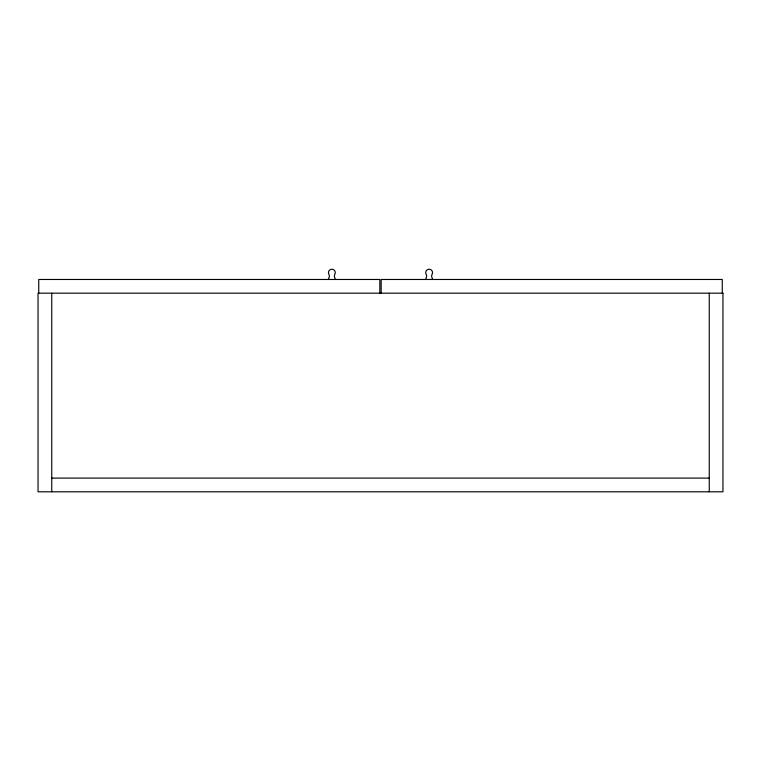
<?xml version="1.0" encoding="UTF-8"?>
<svg xmlns="http://www.w3.org/2000/svg" width="761" height="761" viewBox="0 0 761 761"><rect width="100%" height="100%" fill="white"/><g stroke="black" fill="none" stroke-linecap="round" stroke-linejoin="round"><path stroke-width="1.14" d="M328.448 279.477L328.904 277.765A3.425 3.425 0 0 0 328.904 274.34A3.425 3.425 0 0 1 331.872 269.204A3.425 3.425 0 0 1 334.84 274.34A3.425 3.425 0 0 0 334.84 277.765L335.297 279.477M425.703 279.477L426.16 277.765A3.425 3.425 0 0 0 426.16 274.34A3.425 3.425 0 0 1 429.128 269.204A3.425 3.425 0 0 1 432.096 274.34A3.425 3.425 0 0 0 432.096 277.765L432.552 279.477M51.748 478.098L709.252 478.098M722.265 293.175L722.265 279.477L381.185 279.477L381.185 293.175M709.252 293.175L709.252 491.796M379.815 293.175L379.815 279.477L38.735 279.477L38.735 293.175M51.748 293.175L51.748 491.796M722.95 293.175L38.05 293.175L38.05 491.796L722.95 491.796L722.95 293.175"/></g></svg>
